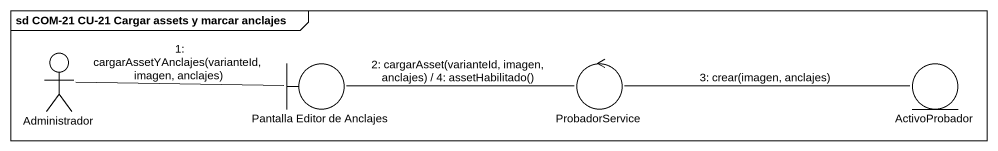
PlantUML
@startuml
mainframe sd COM-21 CU-21 Cargar assets y marcar anclajes
actor Administrador
boundary "Pantalla Editor de Anclajes" as Pantalla_Editor_de_Anclajes
control ProbadorService
entity ActivoProbador
Administrador -right- Pantalla_Editor_de_Anclajes : 1: cargarAssetYAnclajes(varianteId, imagen, anclajes)
Pantalla_Editor_de_Anclajes -right- ProbadorService : 2: cargarAsset(varianteId, imagen, anclajes) / 4: assetHabilitado()
ProbadorService -right- ActivoProbador : 3: crear(imagen, anclajes)
@enduml
